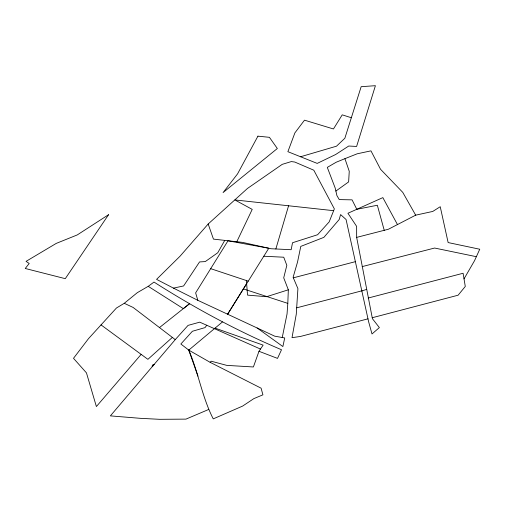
<?xml version="1.0" encoding="UTF-8"?>
<svg xmlns="http://www.w3.org/2000/svg" width="505" height="505" viewBox="0 0 505 505"><rect width="100%" height="100%" fill="white"/><g stroke="black" fill="none" stroke-linecap="round" stroke-linejoin="round"><path stroke-width="0.76" d="M282.219 337.643L287.048 313.952L287.806 303.372L288.33 289.807L283.715 277.838L286.827 265.321L283.734 257.215L263.787 256.237M397.485 224.599L382.847 197.619L347.932 213.261L356.637 226.373L356.656 237.388L372.419 318.687L379.369 327.594L372.002 333.963L368.644 321.811L346.07 219.517L340.591 214.568L339.202 219.498L323.894 237.35L300.778 246.396L297.546 261.994L293.108 277.302L297.912 288.614L296.277 314.161L292.016 337.681L300.538 336.431L368 318.838M275.856 248.971L288.576 205.775M215.067 328.117L263.118 345.123L258.983 351.291L253.396 366.971L226.764 365.374L211.115 361.189L210.149 362.331L188.769 350.123L180.866 344L192.367 331.274L205.011 327.619L206.804 325.22M333.647 210.68L329.178 221.878L317.62 234.724L292.521 242.741L291.158 249.716L270.983 248.738L242.627 242.406L213.451 239.111L208.174 223.999L247.444 188.472L282.245 164.346L291.316 161.581L294.762 162.036L313.801 170.204L334.354 208.887L333.647 210.68L234.863 199.93L252.216 209.392L236.757 241.8M224.744 240.412L217.75 252.765L205.282 261.584L199.551 261.925L183.605 285.956L173.474 288.121L156.569 279.372L180.07 256.18L208.174 223.999M464.026 278.874L474.548 260.662L479.75 249.23L448.131 242.564L440.234 206.715L432.772 211.437L415.672 215.162L388.44 229.226L356.656 237.388M257.127 327.972L282.869 346.55L284.725 337.946L274.707 336.172L197.827 300.323L195.643 292.875L228.001 240.79L268.78 248.245L227.616 314.224L246.642 283.64M141.147 354.377L96.379 406.55L86.456 372.873L73.503 358.316L88.514 338.634L116.421 308.037L124.262 303.303L137.297 292.679L148.218 286.329L154 282.068C194.633 307.987 237.129 330.939 281.519 349.75L277.516 358.386L258.983 351.291M175.235 339.638L172.357 337.403L147.902 359.333L101.032 324.911M210.149 362.331L261.11 388.187L262.909 394.834L253.851 398.622L242.646 406.07L213.249 418.879C202.095 397.189 198.414 372.507 188.769 350.123L222.465 321.925M159.479 327.575L189.482 303.757L183.34 308.643L148.218 286.329M335.882 191.06L348.627 181.914L349.252 171.309L344.921 158.671L357.218 153.785L370.96 150.856L380.543 169.276L402.763 192.373L415.735 215.269M208.527 409.53L185.973 419.118L159.624 419.314L140.226 418.317L110.368 415.88L175.197 339.682L188.081 325.372L199.753 322.165L260.473 349.062M344.921 158.671L336.191 162.231L327.297 167.389L335.181 188.018L336.923 195.605L339.259 199.589L352.073 199.86L356.808 209.291L377.342 205.251L384.242 230.331M361.933 290.924L366.466 289.434M288.33 289.807L266.577 296.706L247.532 295.122L246.408 280.546M300.601 156.739L336.5 146.185L344.858 138.25L361.163 86.69L375.411 85.686L356.606 146.45L348.747 146.021L335.655 154.511L317.203 163.405L287.882 151.683L294.888 132.891L304.502 120.165L333.452 128.971L342.232 114.843L351.341 117.741M372.223 317.733L458.117 295.204L465.282 286.461L463.091 273.262L368.17 298.038M293.336 277.832L355.438 261.647M296.681 307.829L361.908 290.817M362.161 266.608L434.603 248.037L476.354 256.691M287.806 303.372L243.353 288.898M210.686 268.654L248.207 281.146M124.262 303.303L133.137 307.463L172.357 337.403M173.474 288.121L197.827 300.323M188.769 350.123L197.954 376.13M189.047 349.889L189.211 350.375M152.358 365.21L152.182 366.731L154.202 364.364L152.358 365.21M257.929 136.161L237.552 173.89L223.077 192.569L277.333 148.514L269.424 137.322L257.929 136.161M108.531 214.732L65.284 278.672L25.25 268.483L29.202 263.484L26.058 261.363L56.251 243.397L77.246 234.932L108.531 214.732"/></g></svg>
